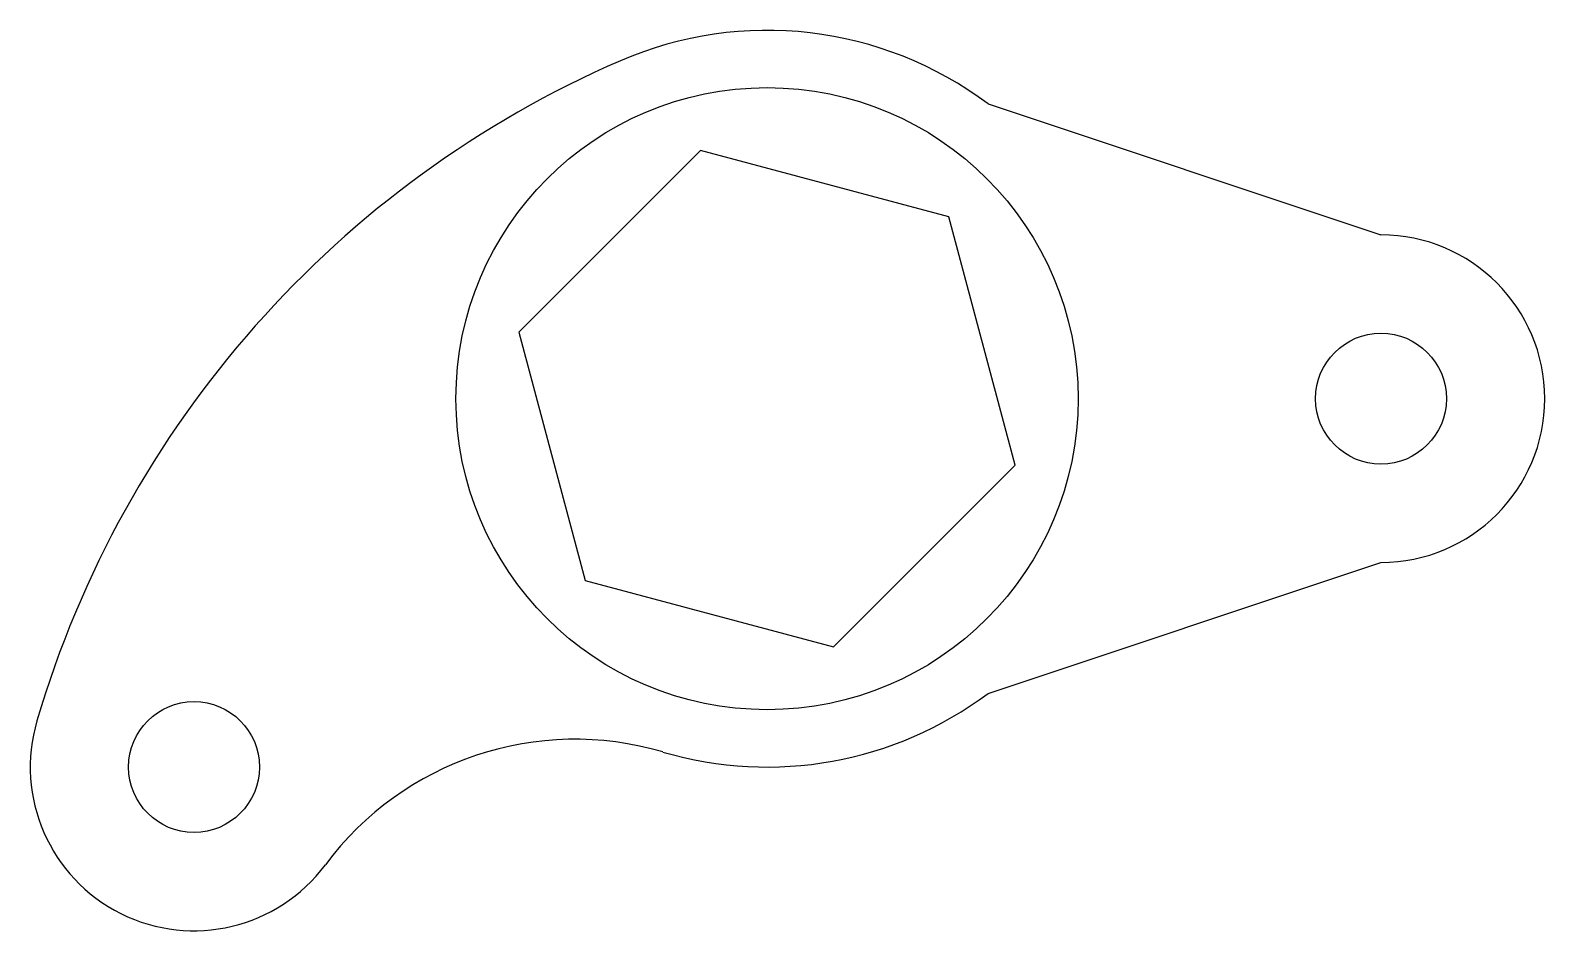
# Model space of a CAD drawing. Header units: millimetres. Extents: x 2105 to 2290, y 919 to 1029.
import ezdxf

# ---------------------------------------------------------------- set-up
doc = ezdxf.new("R2010")
doc.units = ezdxf.units.MM

msp = doc.modelspace()

# ---------------------------------------------------------------- linework, layer by layer
for p, q in [((2221.61, 1020.14), (2269.61, 1004.14)), ((2221.61, 948.14), (2269.61, 964.14))]:
    msp.add_line(p, q)
msp.add_lwpolyline([(2186.48, 1014.47), (2164.28, 992.27), (2172.41, 961.94), (2202.74, 953.82), (2224.94, 976.02), (2216.81, 1006.34)], close=True)
for centre, radius in [((2194.61, 984.14), 38), ((2269.61, 984.14), 8), ((2124.61, 939.14), 8)]:
    msp.add_circle(centre, radius)
for centre, radius, start, end in [((2194.61, 984.14), 45, 53.1301, 113.4586), ((2227.25, 908.92), 127, 113.4586, 163.5933), ((2269.61, 984.14), 20, 270, 90), ((2194.61, 984.14), 45, 253.5802, 306.8699), ((2124.61, 939.14), 20, 163.5933, 323.3582), ((2171.15, 904.53), 38, 73.5802, 143.3582)]:
    msp.add_arc(centre, radius, start, end)

doc.saveas('drawing.dxf')
